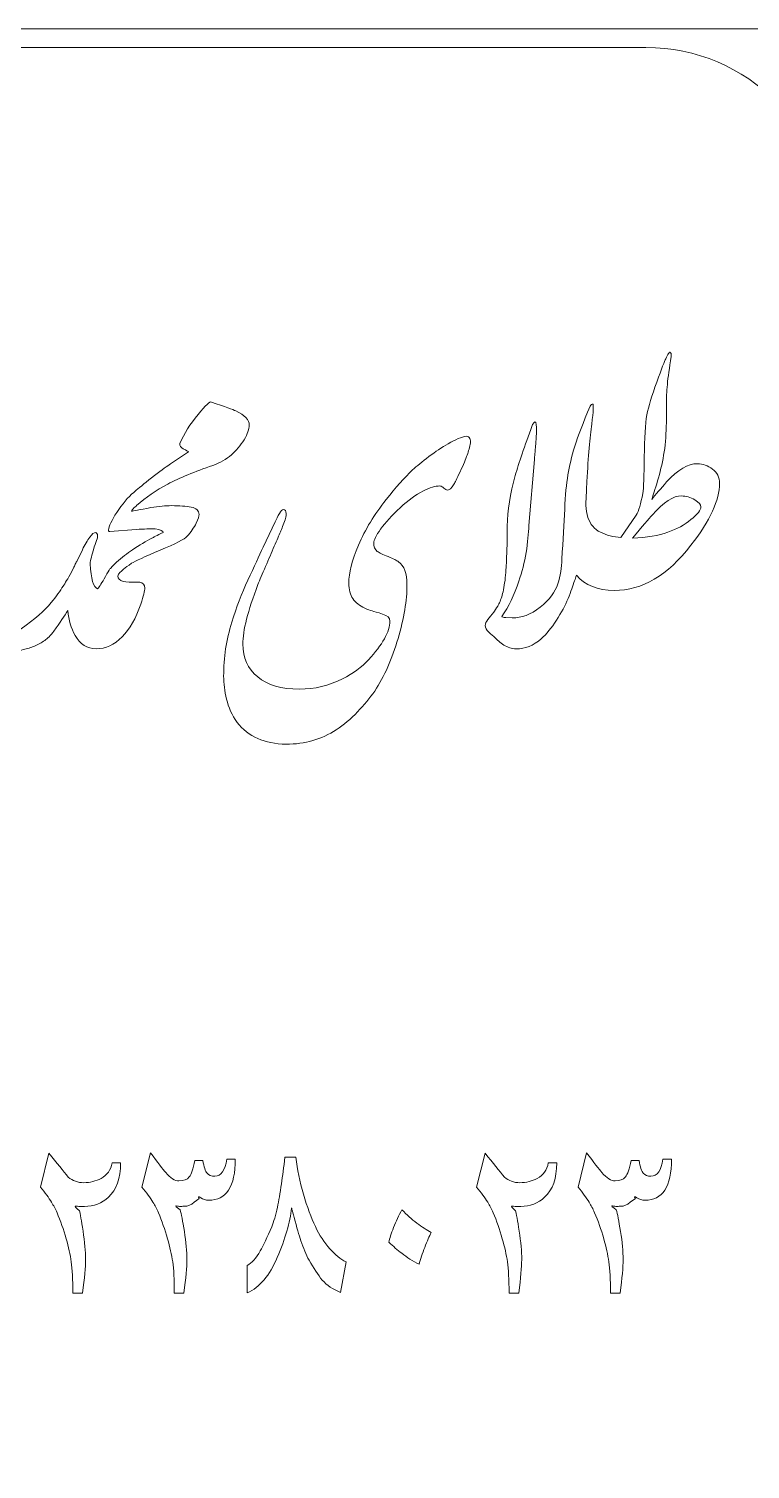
# Model space of a CAD drawing. Header units: millimetres. Extents: x 62 to 462, y 96 to 456.
# Drawn here: x 84.81 to 104.17, y 417.17 to 455.8 of the extents above; entities that cross this region are included whole.
import ezdxf

# ---------------------------------------------------------------- set-up
doc = ezdxf.new("R2010")
doc.units = ezdxf.units.MM
doc.header["$MEASUREMENT"] = 0
doc.layers.add('Layer 1', color=7, linetype='Continuous')

msp = doc.modelspace()

# ---------------------------------------------------------------- linework, layer by layer
at = {"layer": 'Layer 1', "color": 242, "lineweight": 18}
msp.add_lwpolyline([(62.3067, 95.8033), (462.3067, 95.8033), (462.3067, 455.8033), (62.3067, 455.8033), (62.3067, 95.8033)], close=True, dxfattribs=at)
at = {"layer": 'Layer 1', "color": 250, "lineweight": 18}
for points, knots in [([(71.7442, 455.3033), (71.7442, 455.3033), (101.3692, 455.3033), (101.3692, 455.3033), (104.0887, 455.3033), (106.3067, 453.0853), (106.3067, 450.3658), (106.3067, 450.3658), (106.3067, 420.7408), (106.3067, 420.7408), (106.3067, 418.0213), (104.0887, 415.8033), (101.3692, 415.8033), (101.3692, 415.8033), (71.7442, 415.8033), (71.7442, 415.8033), (69.0247, 415.8033), (66.8067, 418.0213), (66.8067, 420.7408), (66.8067, 420.7408), (66.8067, 450.3658), (66.8067, 450.3658), (66.8067, 453.0853), (69.0247, 455.3033), (71.7442, 455.3033)], [0, 0, 0, 0, 0.125, 0.125, 0.125, 0.25, 0.25, 0.25, 0.375, 0.375, 0.375, 0.5, 0.5, 0.5, 0.625, 0.625, 0.625, 0.75, 0.75, 0.75, 0.875, 0.875, 0.875, 1, 1, 1, 1]), ([(99.7545, 443.0187), (99.7646, 442.9086), (99.7848, 442.8024), (99.8145, 442.6993), (99.8749, 442.5135), (99.9863, 442.3788), (100.1489, 442.2998), (100.3115, 442.2209), (100.495, 442.1744), (100.6994, 442.1605), (100.6994, 442.1605), (101.1081, 442.7597), (101.1081, 442.7597), (101.1755, 442.8735), (101.2358, 443.0663), (101.2846, 443.338), (101.3078, 443.4866), (101.3218, 443.8164), (101.3264, 444.3204), (101.3311, 444.8267), (101.3519, 445.203), (101.3938, 445.4468), (101.4402, 445.6744), (101.5285, 445.967), (101.6585, 446.327), (101.7909, 446.6892), (101.8721, 446.8983), (101.9001, 446.9541), (101.9302, 447.0098), (101.9535, 447.0562), (101.9721, 447.0934), (101.9953, 447.1306), (102.0162, 447.1375), (102.0324, 447.1166), (102.051, 447.0957), (102.0556, 447.0608), (102.0463, 447.0098), (101.9975, 446.7055), (101.9628, 446.4593), (101.9442, 446.2666), (101.9279, 446.0738), (101.9186, 445.8904), (101.9209, 445.7162), (101.9233, 445.542), (101.9209, 445.3167), (101.9116, 445.0403), (101.9024, 444.764), (101.8745, 444.5085), (101.8281, 444.2763), (101.784, 444.0417), (101.7282, 443.8164), (101.6585, 443.5958), (101.5912, 443.3775), (101.5447, 443.2381), (101.5238, 443.1777), (101.633, 443.3148), (101.7654, 443.4704), (101.9256, 443.6492), (102.2275, 443.9767), (102.5038, 444.1392), (102.7478, 444.1392), (102.8964, 444.1392), (103.0334, 444.0904), (103.1565, 443.9952), (103.2819, 443.9047), (103.347, 443.7769), (103.347, 443.6074), (103.347, 443.1708), (103.0891, 442.6203), (102.5782, 441.9515), (101.9511, 441.1432), (101.266, 440.7392), (100.5228, 440.7392), (100.0752, 440.7392), (99.736, 440.8748), (99.5037, 441.148), (99.4869, 441.0936), (99.4705, 441.044), (99.4544, 440.9994), (99.4149, 440.8646), (99.3569, 440.7044), (99.2802, 440.5209), (99.206, 440.3374), (99.1014, 440.1423), (98.9691, 439.938), (98.8344, 439.7336), (98.6997, 439.5687), (98.5626, 439.441), (98.3513, 439.2575), (98.1261, 439.1692), (97.8892, 439.1739), (97.7684, 439.1785), (97.6569, 439.211), (97.5571, 439.2714), (97.4618, 439.3341), (97.3736, 439.413), (97.2923, 439.5037), (97.2179, 439.5618), (97.1738, 439.6012), (97.1552, 439.6175), (97.0925, 439.6779), (97.06, 439.7382), (97.06, 439.8009), (97.06, 439.8473), (97.0833, 439.9008), (97.1274, 439.9588), (97.1738, 440.0169), (97.2249, 440.0842), (97.2853, 440.1562), (97.3109, 440.1911), (97.348, 440.2469), (97.3921, 440.3189), (97.4386, 440.3909), (97.4781, 440.4883), (97.5129, 440.6091), (97.5454, 440.7276), (97.5756, 440.8855), (97.5965, 441.0806), (97.6151, 441.2757), (97.6267, 441.4452), (97.6313, 441.5846), (97.6313, 441.5846), (97.6452, 442.0073), (97.6452, 442.0073), (97.6499, 442.1513), (97.6499, 442.3045), (97.6452, 442.4624), (97.6545, 442.8806), (97.7265, 443.3334), (97.8636, 443.8234), (97.9588, 444.1555), (98.1098, 444.6015), (98.3188, 445.1635), (98.3327, 445.2007), (98.3467, 445.2239), (98.3606, 445.2378), (98.3722, 445.2517), (98.3838, 445.2586), (98.3931, 445.2586), (98.4257, 445.254), (98.4396, 445.1681), (98.4349, 445.0009), (98.4303, 444.9196), (98.421, 444.7872), (98.407, 444.6061), (98.3931, 444.4203), (98.3838, 444.3019), (98.3791, 444.2531), (98.3791, 444.2531), (98.2305, 442.4834), (98.2305, 442.4834), (98.2212, 442.2697), (98.1957, 442.0281), (98.1562, 441.7541), (98.1098, 441.4916), (98.0448, 441.2362), (97.9588, 440.9853), (97.8404, 440.6185), (97.6871, 440.3026), (97.5013, 440.0401), (97.5105, 440.0215), (97.5478, 440.0123), (97.6105, 440.0123), (97.6105, 440.0123), (97.7823, 440.0053), (97.7823, 440.0053), (98.0308, 439.9961), (98.2793, 440.0913), (98.5301, 440.2887), (98.7786, 440.4861), (98.9389, 440.6951), (99.0062, 440.9134), (99.0736, 441.1341), (99.1107, 441.3547), (99.1154, 441.5776), (99.1455, 442.0908), (99.1711, 442.5368), (99.1897, 442.9153), (99.2083, 443.2939), (99.2361, 443.6004), (99.2756, 443.8373), (99.3128, 444.072), (99.3755, 444.3297), (99.4614, 444.6061), (99.5474, 444.8824), (99.6844, 445.2401), (99.8702, 445.6814), (99.898, 445.7255), (99.9212, 445.7441), (99.9445, 445.7348), (99.9677, 445.7255), (99.9585, 445.549), (99.9143, 445.2007), (99.8702, 444.8546), (99.826, 444.3414), (99.7819, 443.6609), (99.7773, 443.4839), (99.7683, 443.2706), (99.7545, 443.0187)], [0, 0, 0, 0, 0.0151515, 0.0151515, 0.0151515, 0.030303, 0.030303, 0.030303, 0.0454545, 0.0454545, 0.0454545, 0.0606061, 0.0606061, 0.0606061, 0.0757576, 0.0757576, 0.0757576, 0.0909091, 0.0909091, 0.0909091, 0.1060606, 0.1060606, 0.1060606, 0.1212121, 0.1212121, 0.1212121, 0.1363636, 0.1363636, 0.1363636, 0.1515152, 0.1515152, 0.1515152, 0.1666667, 0.1666667, 0.1666667, 0.1818182, 0.1818182, 0.1818182, 0.1969697, 0.1969697, 0.1969697, 0.2121212, 0.2121212, 0.2121212, 0.2272727, 0.2272727, 0.2272727, 0.2424242, 0.2424242, 0.2424242, 0.2575758, 0.2575758, 0.2575758, 0.2727273, 0.2727273, 0.2727273, 0.2878788, 0.2878788, 0.2878788, 0.3030303, 0.3030303, 0.3030303, 0.3181818, 0.3181818, 0.3181818, 0.3333333, 0.3333333, 0.3333333, 0.3484848, 0.3484848, 0.3484848, 0.3636364, 0.3636364, 0.3636364, 0.3787879, 0.3787879, 0.3787879, 0.3939394, 0.3939394, 0.3939394, 0.4090909, 0.4090909, 0.4090909, 0.4242424, 0.4242424, 0.4242424, 0.4393939, 0.4393939, 0.4393939, 0.4545455, 0.4545455, 0.4545455, 0.469697, 0.469697, 0.469697, 0.4848485, 0.4848485, 0.4848485, 0.5, 0.5, 0.5, 0.5151515, 0.5151515, 0.5151515, 0.530303, 0.530303, 0.530303, 0.5454545, 0.5454545, 0.5454545, 0.5606061, 0.5606061, 0.5606061, 0.5757576, 0.5757576, 0.5757576, 0.5909091, 0.5909091, 0.5909091, 0.6060606, 0.6060606, 0.6060606, 0.6212121, 0.6212121, 0.6212121, 0.6363636, 0.6363636, 0.6363636, 0.6515152, 0.6515152, 0.6515152, 0.6666667, 0.6666667, 0.6666667, 0.6818182, 0.6818182, 0.6818182, 0.6969697, 0.6969697, 0.6969697, 0.7121212, 0.7121212, 0.7121212, 0.7272727, 0.7272727, 0.7272727, 0.7424242, 0.7424242, 0.7424242, 0.7575758, 0.7575758, 0.7575758, 0.7727273, 0.7727273, 0.7727273, 0.7878788, 0.7878788, 0.7878788, 0.8030303, 0.8030303, 0.8030303, 0.8181818, 0.8181818, 0.8181818, 0.8333333, 0.8333333, 0.8333333, 0.8484848, 0.8484848, 0.8484848, 0.8636364, 0.8636364, 0.8636364, 0.8787879, 0.8787879, 0.8787879, 0.8939394, 0.8939394, 0.8939394, 0.9090909, 0.9090909, 0.9090909, 0.9242424, 0.9242424, 0.9242424, 0.9393939, 0.9393939, 0.9393939, 0.9545455, 0.9545455, 0.9545455, 0.969697, 0.969697, 0.969697, 0.9848485, 0.9848485, 0.9848485, 1, 1, 1, 1]), ([(87.6912, 443.4262), (87.805, 443.5215), (87.9676, 443.6516), (88.1812, 443.8211), (88.3903, 443.979), (88.532, 444.0835), (88.6109, 444.1323), (88.6109, 444.1323), (89.0986, 444.4528), (89.0986, 444.4528), (89.0871, 444.4621), (89.0383, 444.4922), (88.957, 444.541), (88.8943, 444.5736), (88.8617, 444.6177), (88.8617, 444.6781), (88.9802, 444.9405), (89.1428, 445.2007), (89.3518, 445.4608), (89.5561, 445.7046), (89.6746, 445.8161), (89.7118, 445.7929), (90.0787, 445.6675), (90.2971, 445.5862), (90.3644, 445.556), (90.6059, 445.4421), (90.7267, 445.3121), (90.7267, 445.1681), (90.7267, 445.0683), (90.6802, 444.9382), (90.5897, 444.7803), (90.4898, 444.6247), (90.376, 444.4922), (90.2505, 444.3785), (90.1089, 444.2601), (89.944, 444.1648), (89.7535, 444.0928), (89.2589, 443.9256), (88.8548, 443.7584), (88.5389, 443.5912), (88.2281, 443.4289), (87.9487, 443.2374), (87.7032, 443.0146), (87.7032, 443.0146), (87.6935, 442.999), (87.6935, 442.999), (87.6425, 442.9687), (87.61, 442.9385), (87.5937, 442.9107), (87.5774, 442.8828), (87.5705, 442.8689), (87.5705, 442.8643), (87.61, 442.8735), (87.7818, 442.9038), (88.0814, 442.9595), (88.302, 442.9943), (88.4879, 443.0129), (88.6387, 443.0129), (88.8547, 443.0129), (89.0335, 442.999), (89.1682, 442.9734), (89.3099, 442.9455), (89.3797, 442.8806), (89.3797, 442.776), (89.3797, 442.7342), (89.3541, 442.6576), (89.3053, 442.5437), (89.2403, 442.4253), (89.159, 442.3068), (89.0591, 442.1908), (88.9918, 442.1118), (88.7502, 441.9886), (88.3345, 441.8168), (87.9211, 441.6426), (87.6657, 441.5265), (87.5705, 441.4662), (87.4752, 441.4034), (87.4032, 441.3523), (87.3521, 441.3129), (87.3247, 441.2767), (87.2947, 441.2497), (87.2623, 441.2327), (87.1914, 441.1513), (87.182, 441.0867), (87.236, 441.0388), (87.2894, 440.9877), (87.38, 440.9621), (87.5078, 440.9599), (87.6354, 440.9575), (87.7284, 440.9575), (87.7864, 440.9575), (87.877, 440.9482), (87.9235, 440.8948), (87.9235, 440.7996), (87.9235, 440.7322), (87.8863, 440.5883), (87.8143, 440.3723), (87.6866, 439.9914), (87.5217, 439.6987), (87.3173, 439.4944), (87.1037, 439.2807), (86.8714, 439.1739), (86.616, 439.1739), (86.3767, 439.1739), (86.1886, 439.2946), (86.0516, 439.5338), (85.9473, 439.7243), (85.8834, 439.9456), (85.862, 440.1972), (85.7696, 440.058), (85.6447, 439.8755), (85.4871, 439.6499), (85.3919, 439.5315), (85.3107, 439.4479), (85.241, 439.3991), (85.1504, 439.3341), (85.0598, 439.283), (84.9669, 439.2459), (84.8741, 439.2064), (84.7719, 439.1762), (84.6604, 439.1507), (84.5489, 439.1251), (84.4398, 439.0995), (84.3306, 439.0717), (84.3306, 439.0717), (83.8801, 438.9625), (83.8801, 438.9625), (83.6989, 438.9323), (83.5874, 438.9277), (83.5479, 438.9486), (83.5479, 439.0136), (83.6222, 439.0926), (83.7732, 439.1878), (83.9079, 439.2737), (84.0473, 439.362), (84.1866, 439.4503), (84.3283, 439.5385), (84.4676, 439.6245), (84.6093, 439.7104), (84.9669, 439.9612), (85.2363, 440.1957), (85.4129, 440.4117), (85.5476, 440.5813), (85.6544, 440.7276), (85.7311, 440.8553), (85.7821, 440.9273), (85.8565, 441.0527), (85.9563, 441.2293), (85.9563, 441.2293), (86.0222, 441.3641), (86.0222, 441.3641), (86.0379, 441.401), (86.0547, 441.4364), (86.0725, 441.4708), (86.0807, 441.4873), (86.089, 441.5032), (86.0976, 441.5187), (86.0976, 441.5187), (86.2489, 441.8285), (86.2489, 441.8285), (86.3163, 441.9678), (86.3837, 442.0816), (86.4464, 442.1675), (86.5044, 442.2535), (86.5602, 442.2953), (86.6089, 442.2906), (86.6554, 442.2674), (86.6693, 442.2233), (86.6507, 442.1536), (86.5997, 442.0049), (86.5694, 441.9074), (86.5555, 441.861), (86.504, 441.6896), (86.4703, 441.554), (86.4554, 441.456), (86.4783, 441.0452), (86.5453, 440.8225), (86.6577, 440.7857), (86.7065, 440.8367), (86.7785, 440.9459), (86.869, 441.1131), (86.9225, 441.213), (86.9643, 441.2803), (86.9898, 441.3175), (86.9966, 441.326), (87.0043, 441.3332), (87.0131, 441.3395), (87.054, 441.3897), (87.1045, 441.443), (87.1616, 441.4963), (87.3033, 441.6241), (87.4451, 441.7332), (87.5913, 441.8285), (87.7772, 441.9515), (87.956, 442.0584), (88.1278, 442.1489), (88.1417, 442.1582), (88.2393, 442.207), (88.4205, 442.2929), (88.4205, 442.337), (88.3484, 442.3695), (88.2022, 442.3882), (88.0768, 442.3928), (87.9048, 442.3882), (87.6935, 442.3742), (87.6935, 442.3742), (86.9852, 442.3185), (86.9852, 442.3185), (86.9527, 442.3185), (86.9434, 442.3463), (86.9573, 442.3997), (86.9852, 442.5182), (87.0735, 442.6901), (87.2267, 442.9107), (87.3757, 443.1307), (87.5292, 443.2987), (87.6872, 443.4169), (87.6872, 443.4169), (87.6912, 443.4262), (87.6912, 443.4262)], [0, 0, 0, 0, 0.0136986, 0.0136986, 0.0136986, 0.0273973, 0.0273973, 0.0273973, 0.0410959, 0.0410959, 0.0410959, 0.0547945, 0.0547945, 0.0547945, 0.0684932, 0.0684932, 0.0684932, 0.0821918, 0.0821918, 0.0821918, 0.0958904, 0.0958904, 0.0958904, 0.109589, 0.109589, 0.109589, 0.1232877, 0.1232877, 0.1232877, 0.1369863, 0.1369863, 0.1369863, 0.1506849, 0.1506849, 0.1506849, 0.1643836, 0.1643836, 0.1643836, 0.1780822, 0.1780822, 0.1780822, 0.1917808, 0.1917808, 0.1917808, 0.2054795, 0.2054795, 0.2054795, 0.2191781, 0.2191781, 0.2191781, 0.2328767, 0.2328767, 0.2328767, 0.2465753, 0.2465753, 0.2465753, 0.260274, 0.260274, 0.260274, 0.2739726, 0.2739726, 0.2739726, 0.2876712, 0.2876712, 0.2876712, 0.3013699, 0.3013699, 0.3013699, 0.3150685, 0.3150685, 0.3150685, 0.3287671, 0.3287671, 0.3287671, 0.3424658, 0.3424658, 0.3424658, 0.3561644, 0.3561644, 0.3561644, 0.369863, 0.369863, 0.369863, 0.3835616, 0.3835616, 0.3835616, 0.3972603, 0.3972603, 0.3972603, 0.4109589, 0.4109589, 0.4109589, 0.4246575, 0.4246575, 0.4246575, 0.4383562, 0.4383562, 0.4383562, 0.4520548, 0.4520548, 0.4520548, 0.4657534, 0.4657534, 0.4657534, 0.4794521, 0.4794521, 0.4794521, 0.4931507, 0.4931507, 0.4931507, 0.5068493, 0.5068493, 0.5068493, 0.5205479, 0.5205479, 0.5205479, 0.5342466, 0.5342466, 0.5342466, 0.5479452, 0.5479452, 0.5479452, 0.5616438, 0.5616438, 0.5616438, 0.5753425, 0.5753425, 0.5753425, 0.5890411, 0.5890411, 0.5890411, 0.6027397, 0.6027397, 0.6027397, 0.6164384, 0.6164384, 0.6164384, 0.630137, 0.630137, 0.630137, 0.6438356, 0.6438356, 0.6438356, 0.6575342, 0.6575342, 0.6575342, 0.6712329, 0.6712329, 0.6712329, 0.6849315, 0.6849315, 0.6849315, 0.6986301, 0.6986301, 0.6986301, 0.7123288, 0.7123288, 0.7123288, 0.7260274, 0.7260274, 0.7260274, 0.739726, 0.739726, 0.739726, 0.7534247, 0.7534247, 0.7534247, 0.7671233, 0.7671233, 0.7671233, 0.7808219, 0.7808219, 0.7808219, 0.7945205, 0.7945205, 0.7945205, 0.8082192, 0.8082192, 0.8082192, 0.8219178, 0.8219178, 0.8219178, 0.8356164, 0.8356164, 0.8356164, 0.8493151, 0.8493151, 0.8493151, 0.8630137, 0.8630137, 0.8630137, 0.8767123, 0.8767123, 0.8767123, 0.890411, 0.890411, 0.890411, 0.9041096, 0.9041096, 0.9041096, 0.9178082, 0.9178082, 0.9178082, 0.9315068, 0.9315068, 0.9315068, 0.9452055, 0.9452055, 0.9452055, 0.9589041, 0.9589041, 0.9589041, 0.9726027, 0.9726027, 0.9726027, 0.9863014, 0.9863014, 0.9863014, 1, 1, 1, 1]), ([(96.6582, 444.699), (96.6419, 444.5852), (96.6117, 444.4761), (96.5746, 444.3692), (96.5351, 444.2624), (96.4724, 444.1137), (96.3842, 443.9233), (96.2959, 443.7329), (96.2425, 443.6236), (96.2239, 443.5958), (96.1519, 443.482), (96.0869, 443.4262), (96.0334, 443.4262), (95.9917, 443.4542), (95.9568, 443.4797), (95.9243, 443.5052), (95.8918, 443.5308), (95.8639, 443.5424), (95.836, 443.5424), (95.7223, 443.5424), (95.5737, 443.496), (95.3878, 443.403), (95.1997, 443.3101), (94.9977, 443.1615), (94.7747, 442.9572), (94.5517, 442.7528), (94.3776, 442.5623), (94.2522, 442.3858), (94.129, 442.2093), (94.0663, 442.0862), (94.0663, 442.0189), (94.0663, 441.919), (94.0966, 441.84), (94.1615, 441.7866), (94.215, 441.7448), (94.3125, 441.6984), (94.4542, 441.645), (94.5936, 441.5892), (94.6888, 441.5451), (94.7329, 441.5079), (94.8839, 441.4034), (94.9582, 441.199), (94.9582, 440.8948), (94.9582, 440.4744), (94.8793, 439.9914), (94.719, 439.4503), (94.5611, 438.9068), (94.352, 438.4377), (94.0942, 438.0381), (93.9619, 437.8524), (93.8086, 437.6666), (93.632, 437.4808), (93.4556, 437.2927), (93.2651, 437.1348), (93.0608, 437.0024), (92.6705, 436.7446), (92.22, 436.6146), (91.7137, 436.6146), (91.1377, 436.6238), (90.6988, 436.8189), (90.3992, 437.1998), (90.2645, 437.3949), (90.1693, 437.6016), (90.1182, 437.8199), (90.0648, 438.0381), (90.0392, 438.2449), (90.0392, 438.44), (90.0392, 438.6885), (90.0578, 438.9323), (90.0926, 439.1715), (90.1298, 439.4084), (90.1856, 439.6477), (90.2622, 439.8892), (90.3806, 440.2794), (90.5223, 440.6556), (90.6919, 441.0179), (90.859, 441.3802), (90.9937, 441.6728), (91.0982, 441.8958), (91.0982, 441.8958), (91.4188, 442.5763), (91.4188, 442.5763), (91.4559, 442.6529), (91.4931, 442.7272), (91.5349, 442.8016), (91.5744, 442.8735), (91.6115, 442.9084), (91.644, 442.9084), (91.6881, 442.9084), (91.7137, 442.8735), (91.716, 442.8016), (91.7184, 442.7272), (91.7091, 442.6738), (91.6905, 442.6366), (91.6417, 442.5066), (91.5976, 442.3951), (91.5627, 442.3068), (91.5256, 442.2186), (91.4722, 442.0908), (91.3978, 441.9237), (91.3258, 441.7541), (91.2469, 441.573), (91.1633, 441.3779), (91.0796, 441.1828), (91.01, 441.0226), (90.9566, 440.8948), (90.6895, 440.1888), (90.5548, 439.657), (90.5548, 439.3039), (90.5548, 438.9323), (90.6872, 438.6374), (90.9542, 438.419), (91.219, 438.2008), (91.593, 438.0916), (92.0737, 438.0916), (92.4731, 438.0916), (92.8586, 438.1845), (93.2326, 438.3703), (93.509, 438.5119), (93.7412, 438.6815), (93.927, 438.8813), (94.1128, 439.0809), (94.2545, 439.2691), (94.352, 439.4433), (94.4496, 439.6175), (94.4984, 439.7754), (94.4984, 439.9147), (94.4984, 440.0007), (94.4333, 440.0657), (94.3032, 440.1052), (94.1732, 440.147), (94.0803, 440.1748), (94.0222, 440.1888), (93.9665, 440.2004), (93.9014, 440.226), (93.8272, 440.2631), (93.6878, 440.3304), (93.581, 440.4163), (93.5066, 440.5185), (93.4346, 440.6208), (93.3975, 440.7601), (93.3975, 440.9367), (93.3975, 441.2037), (93.4857, 441.5451), (93.6599, 441.9562), (93.8341, 442.3695), (94.0803, 442.776), (94.3984, 443.1754), (94.6585, 443.5006), (94.8954, 443.7677), (95.1068, 443.9698), (95.2206, 444.0742), (95.3669, 444.195), (95.5434, 444.3274), (95.7199, 444.4621), (95.8918, 444.5759), (96.0613, 444.6711), (96.2657, 444.7896), (96.426, 444.8569), (96.5444, 444.8755), (96.5932, 444.8755), (96.628, 444.8546), (96.6466, 444.8151), (96.6629, 444.7733), (96.6675, 444.7362), (96.6582, 444.699)], [0, 0, 0, 0, 0.0181818, 0.0181818, 0.0181818, 0.0363636, 0.0363636, 0.0363636, 0.0545455, 0.0545455, 0.0545455, 0.0727273, 0.0727273, 0.0727273, 0.0909091, 0.0909091, 0.0909091, 0.1090909, 0.1090909, 0.1090909, 0.1272727, 0.1272727, 0.1272727, 0.1454545, 0.1454545, 0.1454545, 0.1636364, 0.1636364, 0.1636364, 0.1818182, 0.1818182, 0.1818182, 0.2, 0.2, 0.2, 0.2181818, 0.2181818, 0.2181818, 0.2363636, 0.2363636, 0.2363636, 0.2545455, 0.2545455, 0.2545455, 0.2727273, 0.2727273, 0.2727273, 0.2909091, 0.2909091, 0.2909091, 0.3090909, 0.3090909, 0.3090909, 0.3272727, 0.3272727, 0.3272727, 0.3454545, 0.3454545, 0.3454545, 0.3636364, 0.3636364, 0.3636364, 0.3818182, 0.3818182, 0.3818182, 0.4, 0.4, 0.4, 0.4181818, 0.4181818, 0.4181818, 0.4363636, 0.4363636, 0.4363636, 0.4545455, 0.4545455, 0.4545455, 0.4727273, 0.4727273, 0.4727273, 0.4909091, 0.4909091, 0.4909091, 0.5090909, 0.5090909, 0.5090909, 0.5272727, 0.5272727, 0.5272727, 0.5454545, 0.5454545, 0.5454545, 0.5636364, 0.5636364, 0.5636364, 0.5818182, 0.5818182, 0.5818182, 0.6, 0.6, 0.6, 0.6181818, 0.6181818, 0.6181818, 0.6363636, 0.6363636, 0.6363636, 0.6545455, 0.6545455, 0.6545455, 0.6727273, 0.6727273, 0.6727273, 0.6909091, 0.6909091, 0.6909091, 0.7090909, 0.7090909, 0.7090909, 0.7272727, 0.7272727, 0.7272727, 0.7454545, 0.7454545, 0.7454545, 0.7636364, 0.7636364, 0.7636364, 0.7818182, 0.7818182, 0.7818182, 0.8, 0.8, 0.8, 0.8181818, 0.8181818, 0.8181818, 0.8363636, 0.8363636, 0.8363636, 0.8545455, 0.8545455, 0.8545455, 0.8727273, 0.8727273, 0.8727273, 0.8909091, 0.8909091, 0.8909091, 0.9090909, 0.9090909, 0.9090909, 0.9272727, 0.9272727, 0.9272727, 0.9454545, 0.9454545, 0.9454545, 0.9636364, 0.9636364, 0.9636364, 0.9818182, 0.9818182, 0.9818182, 1, 1, 1, 1]), ([(102.8429, 442.9803), (102.8429, 443.0384), (102.7895, 443.1011), (102.6804, 443.1708), (102.5619, 443.2381), (102.4435, 443.273), (102.3251, 443.273), (102.109, 443.2823), (101.8443, 443.1103), (101.5378, 442.7621), (101.4448, 442.6668), (101.2706, 442.4601), (101.0129, 442.1419), (101.3938, 442.1605), (101.7073, 442.2139), (101.9558, 442.2998), (102.202, 442.3858), (102.411, 442.4996), (102.5782, 442.6389), (102.7547, 442.7806), (102.8429, 442.8944), (102.8429, 442.9803)], [0, 0, 0, 0, 0.1428571, 0.1428571, 0.1428571, 0.2857143, 0.2857143, 0.2857143, 0.4285714, 0.4285714, 0.4285714, 0.5714286, 0.5714286, 0.5714286, 0.7142857, 0.7142857, 0.7142857, 0.8571429, 0.8571429, 0.8571429, 1, 1, 1, 1])]:
    msp.add_open_spline(points, degree=3, knots=knots, dxfattribs=at)
at = {"layer": 'Layer 1', "color": 250, "lineweight": 9}
for points, knots in [([(86.2858, 424.8537), (86.4565, 424.8537), (86.6109, 424.8932), (86.7514, 424.9698), (86.9128, 425.0581), (87.0115, 425.1962), (87.0474, 425.3843), (87.0474, 425.3843), (87.2727, 425.3843), (87.2727, 425.3843), (87.2727, 424.9675), (87.1647, 424.6598), (86.9488, 424.4625), (86.7723, 424.2999), (86.5575, 424.2175), (86.3067, 424.2175), (86.3067, 424.2175), (86.2556, 424.2175), (86.2556, 424.2175), (86.1825, 424.2175), (86.1233, 424.2198), (86.0768, 424.2244), (86.0304, 424.2291), (86.0606, 424.1884), (86.1674, 424.1025), (86.1894, 424.0236), (86.2231, 423.8401), (86.2672, 423.5534), (86.3113, 423.2666), (86.3334, 423.01), (86.3334, 422.7859), (86.3334, 422.5978), (86.3067, 422.2994), (86.2521, 421.8919), (86.2521, 421.8919), (85.9932, 421.8919), (85.9932, 421.8919), (85.9932, 422.2541), (85.9793, 422.5328), (85.9514, 422.7267), (85.9224, 422.9206), (85.8771, 423.1284), (85.8133, 423.3502), (85.7424, 423.5952), (85.6612, 423.8285), (85.5683, 424.048), (85.523, 424.1501), (85.4742, 424.243), (85.422, 424.3266), (85.3477, 424.452), (85.2478, 424.5867), (85.1224, 424.7318), (85.1224, 424.7318), (85.35, 425.6467), (85.35, 425.6467), (85.5636, 425.3832), (85.7366, 425.1684), (85.8713, 425), (85.9886, 424.9025), (86.1267, 424.8537), (86.2858, 424.8537)], [0, 0, 0, 0, 0.05, 0.05, 0.05, 0.1, 0.1, 0.1, 0.15, 0.15, 0.15, 0.2, 0.2, 0.2, 0.25, 0.25, 0.25, 0.3, 0.3, 0.3, 0.35, 0.35, 0.35, 0.4, 0.4, 0.4, 0.45, 0.45, 0.45, 0.5, 0.5, 0.5, 0.55, 0.55, 0.55, 0.6, 0.6, 0.6, 0.65, 0.65, 0.65, 0.7, 0.7, 0.7, 0.75, 0.75, 0.75, 0.8, 0.8, 0.8, 0.85, 0.85, 0.85, 0.9, 0.9, 0.9, 0.95, 0.95, 0.95, 1, 1, 1, 1]), ([(89.8003, 425.0279), (89.9698, 425.0279), (90.0777, 425.1811), (90.123, 425.4865), (90.123, 425.4865), (90.3518, 425.4865), (90.3518, 425.4865), (90.3518, 424.7492), (90.1126, 424.3812), (89.6365, 424.3812), (89.5622, 424.3812), (89.4914, 424.4044), (89.4241, 424.4508), (89.3579, 424.4973), (89.3428, 424.488), (89.3823, 424.4218), (89.3846, 424.4334), (89.3393, 424.4021), (89.2453, 424.3266), (89.1617, 424.2569), (89.0769, 424.221), (88.991, 424.221), (88.9794, 424.221), (88.9655, 424.221), (88.948, 424.2198), (88.9306, 424.2186), (88.9109, 424.2175), (88.8888, 424.2175), (88.8482, 424.2175), (88.8076, 424.2221), (88.7681, 424.2302), (88.7286, 424.2384), (88.7623, 424.2035), (88.8714, 424.1257), (88.9016, 424.0224), (88.9388, 423.8285), (88.9852, 423.5441), (89.0316, 423.2608), (89.0549, 423.0077), (89.0549, 422.7859), (89.0549, 422.5978), (89.0282, 422.2994), (88.9736, 421.8919), (88.9736, 421.8919), (88.7147, 421.8919), (88.7147, 421.8919), (88.7147, 422.2541), (88.7007, 422.5328), (88.6729, 422.7267), (88.6438, 422.9206), (88.5986, 423.1284), (88.5347, 423.3502), (88.465, 423.5952), (88.3826, 423.8285), (88.2897, 424.048), (88.2444, 424.1501), (88.1957, 424.243), (88.1434, 424.3266), (88.0691, 424.452), (87.9693, 424.5867), (87.8439, 424.7318), (87.8439, 424.7318), (88.0761, 425.6572), (88.0761, 425.6572), (88.2735, 425.3936), (88.4093, 425.2171), (88.4836, 425.1266), (88.6137, 424.9768), (88.7321, 424.9013), (88.8412, 424.9013), (88.9655, 424.9013), (89.0572, 424.9373), (89.1164, 425.007), (89.1733, 425.0755), (89.2244, 425.2241), (89.2697, 425.4528), (89.2697, 425.4528), (89.481, 425.4528), (89.481, 425.4528), (89.5123, 425.2717), (89.5506, 425.1556), (89.5959, 425.1045), (89.6412, 425.0534), (89.7097, 425.0279), (89.8003, 425.0279)], [0, 0, 0, 0, 0.0357143, 0.0357143, 0.0357143, 0.0714286, 0.0714286, 0.0714286, 0.1071429, 0.1071429, 0.1071429, 0.1428571, 0.1428571, 0.1428571, 0.1785714, 0.1785714, 0.1785714, 0.2142857, 0.2142857, 0.2142857, 0.25, 0.25, 0.25, 0.2857143, 0.2857143, 0.2857143, 0.3214286, 0.3214286, 0.3214286, 0.3571429, 0.3571429, 0.3571429, 0.3928571, 0.3928571, 0.3928571, 0.4285714, 0.4285714, 0.4285714, 0.4642857, 0.4642857, 0.4642857, 0.5, 0.5, 0.5, 0.5357143, 0.5357143, 0.5357143, 0.5714286, 0.5714286, 0.5714286, 0.6071429, 0.6071429, 0.6071429, 0.6428571, 0.6428571, 0.6428571, 0.6785714, 0.6785714, 0.6785714, 0.7142857, 0.7142857, 0.7142857, 0.75, 0.75, 0.75, 0.7857143, 0.7857143, 0.7857143, 0.8214286, 0.8214286, 0.8214286, 0.8571429, 0.8571429, 0.8571429, 0.8928571, 0.8928571, 0.8928571, 0.9285714, 0.9285714, 0.9285714, 0.9642857, 0.9642857, 0.9642857, 1, 1, 1, 1]), ([(90.6745, 422.6292), (90.7952, 422.6977), (90.9102, 422.8289), (91.0216, 423.0239), (91.1075, 423.1714), (91.2097, 423.3873), (91.3281, 423.6706), (91.385, 423.8041), (91.4373, 423.9806), (91.4849, 424.2012), (91.5162, 424.358), (91.5511, 424.5658), (91.5894, 424.827), (91.6196, 425.0314), (91.6509, 425.2682), (91.6846, 425.5376), (91.6846, 425.5376), (91.9737, 425.5376), (91.9737, 425.5376), (92.0155, 425.2113), (92.084, 424.8793), (92.1815, 424.5426), (92.279, 424.2059), (92.3859, 423.9179), (92.502, 423.6776), (92.6099, 423.4477), (92.74, 423.248), (92.8898, 423.0785), (93.0233, 422.9217), (93.1684, 422.8068), (93.3252, 422.7313), (93.3252, 422.7313), (93.1754, 421.9116), (93.1754, 421.9116), (92.9687, 421.9929), (92.8062, 422.1032), (92.6866, 422.2414), (92.5681, 422.3795), (92.4497, 422.5583), (92.3313, 422.7754), (92.25, 422.9275), (92.1757, 423.1005), (92.1107, 423.2933), (92.0608, 423.4431), (92.0004, 423.6509), (91.9296, 423.9191), (91.8762, 424.1188), (91.8529, 424.2024), (91.8622, 424.1699), (91.8216, 423.7937), (91.6927, 423.3525), (91.4779, 422.8474), (91.2736, 422.3691), (91.0065, 422.0521), (90.6745, 421.8977), (90.6745, 421.8977), (90.6745, 422.6292), (90.6745, 422.6292)], [0, 0, 0, 0, 0.0526316, 0.0526316, 0.0526316, 0.1052632, 0.1052632, 0.1052632, 0.1578947, 0.1578947, 0.1578947, 0.2105263, 0.2105263, 0.2105263, 0.2631579, 0.2631579, 0.2631579, 0.3157895, 0.3157895, 0.3157895, 0.3684211, 0.3684211, 0.3684211, 0.4210526, 0.4210526, 0.4210526, 0.4736842, 0.4736842, 0.4736842, 0.5263158, 0.5263158, 0.5263158, 0.5789474, 0.5789474, 0.5789474, 0.6315789, 0.6315789, 0.6315789, 0.6842105, 0.6842105, 0.6842105, 0.7368421, 0.7368421, 0.7368421, 0.7894737, 0.7894737, 0.7894737, 0.8421053, 0.8421053, 0.8421053, 0.8947368, 0.8947368, 0.8947368, 0.9473684, 0.9473684, 0.9473684, 1, 1, 1, 1]), ([(97.989, 424.8537), (98.1597, 424.8537), (98.3141, 424.8932), (98.4546, 424.9698), (98.616, 425.0581), (98.7147, 425.1962), (98.7506, 425.3843), (98.7506, 425.3843), (98.9759, 425.3843), (98.9759, 425.3843), (98.9759, 424.9675), (98.8679, 424.6598), (98.652, 424.4625), (98.4755, 424.2999), (98.2607, 424.2175), (98.0099, 424.2175), (98.0099, 424.2175), (97.9588, 424.2175), (97.9588, 424.2175), (97.8857, 424.2175), (97.8265, 424.2198), (97.78, 424.2244), (97.7336, 424.2291), (97.7638, 424.1884), (97.8706, 424.1025), (97.8926, 424.0236), (97.9263, 423.8401), (97.9704, 423.5534), (98.0145, 423.2666), (98.0366, 423.01), (98.0366, 422.7859), (98.0366, 422.5978), (98.0099, 422.2994), (97.9553, 421.8919), (97.9553, 421.8919), (97.6964, 421.8919), (97.6964, 421.8919), (97.6964, 422.2541), (97.6825, 422.5328), (97.6546, 422.7267), (97.6256, 422.9206), (97.5803, 423.1284), (97.5165, 423.3502), (97.4456, 423.5952), (97.3644, 423.8285), (97.2715, 424.048), (97.2262, 424.1501), (97.1774, 424.243), (97.1252, 424.3266), (97.0509, 424.452), (96.951, 424.5867), (96.8256, 424.7318), (96.8256, 424.7318), (97.0532, 425.6467), (97.0532, 425.6467), (97.2668, 425.3832), (97.4398, 425.1684), (97.5745, 425), (97.6918, 424.9025), (97.8299, 424.8537), (97.989, 424.8537)], [0, 0, 0, 0, 0.05, 0.05, 0.05, 0.1, 0.1, 0.1, 0.15, 0.15, 0.15, 0.2, 0.2, 0.2, 0.25, 0.25, 0.25, 0.3, 0.3, 0.3, 0.35, 0.35, 0.35, 0.4, 0.4, 0.4, 0.45, 0.45, 0.45, 0.5, 0.5, 0.5, 0.55, 0.55, 0.55, 0.6, 0.6, 0.6, 0.65, 0.65, 0.65, 0.7, 0.7, 0.7, 0.75, 0.75, 0.75, 0.8, 0.8, 0.8, 0.85, 0.85, 0.85, 0.9, 0.9, 0.9, 0.95, 0.95, 0.95, 1, 1, 1, 1]), ([(101.5035, 425.0279), (101.673, 425.0279), (101.7809, 425.1811), (101.8262, 425.4865), (101.8262, 425.4865), (102.055, 425.4865), (102.055, 425.4865), (102.055, 424.7492), (101.8158, 424.3812), (101.3397, 424.3812), (101.2654, 424.3812), (101.1946, 424.4044), (101.1273, 424.4508), (101.0611, 424.4973), (101.046, 424.488), (101.0855, 424.4218), (101.0878, 424.4334), (101.0425, 424.4021), (100.9485, 424.3266), (100.8649, 424.2569), (100.7801, 424.221), (100.6942, 424.221), (100.6826, 424.221), (100.6687, 424.221), (100.6512, 424.2198), (100.6338, 424.2186), (100.6141, 424.2175), (100.592, 424.2175), (100.5514, 424.2175), (100.5108, 424.2221), (100.4713, 424.2302), (100.4318, 424.2384), (100.4655, 424.2035), (100.5746, 424.1257), (100.6048, 424.0224), (100.642, 423.8285), (100.6884, 423.5441), (100.7348, 423.2608), (100.7581, 423.0077), (100.7581, 422.7859), (100.7581, 422.5978), (100.7314, 422.2994), (100.6768, 421.8919), (100.6768, 421.8919), (100.4179, 421.8919), (100.4179, 421.8919), (100.4179, 422.2541), (100.4039, 422.5328), (100.3761, 422.7267), (100.347, 422.9206), (100.3018, 423.1284), (100.2379, 423.3502), (100.1682, 423.5952), (100.0858, 423.8285), (99.9929, 424.048), (99.9476, 424.1501), (99.8989, 424.243), (99.8466, 424.3266), (99.7723, 424.452), (99.6725, 424.5867), (99.5471, 424.7318), (99.5471, 424.7318), (99.7793, 425.6572), (99.7793, 425.6572), (99.9767, 425.3936), (100.1125, 425.2171), (100.1868, 425.1266), (100.3169, 424.9768), (100.4353, 424.9013), (100.5444, 424.9013), (100.6687, 424.9013), (100.7604, 424.9373), (100.8196, 425.007), (100.8765, 425.0755), (100.9276, 425.2241), (100.9729, 425.4528), (100.9729, 425.4528), (101.1842, 425.4528), (101.1842, 425.4528), (101.2155, 425.2717), (101.2538, 425.1556), (101.2991, 425.1045), (101.3444, 425.0534), (101.4129, 425.0279), (101.5035, 425.0279)], [0, 0, 0, 0, 0.0357143, 0.0357143, 0.0357143, 0.0714286, 0.0714286, 0.0714286, 0.1071429, 0.1071429, 0.1071429, 0.1428571, 0.1428571, 0.1428571, 0.1785714, 0.1785714, 0.1785714, 0.2142857, 0.2142857, 0.2142857, 0.25, 0.25, 0.25, 0.2857143, 0.2857143, 0.2857143, 0.3214286, 0.3214286, 0.3214286, 0.3571429, 0.3571429, 0.3571429, 0.3928571, 0.3928571, 0.3928571, 0.4285714, 0.4285714, 0.4285714, 0.4642857, 0.4642857, 0.4642857, 0.5, 0.5, 0.5, 0.5357143, 0.5357143, 0.5357143, 0.5714286, 0.5714286, 0.5714286, 0.6071429, 0.6071429, 0.6071429, 0.6428571, 0.6428571, 0.6428571, 0.6785714, 0.6785714, 0.6785714, 0.7142857, 0.7142857, 0.7142857, 0.75, 0.75, 0.75, 0.7857143, 0.7857143, 0.7857143, 0.8214286, 0.8214286, 0.8214286, 0.8571429, 0.8571429, 0.8571429, 0.8928571, 0.8928571, 0.8928571, 0.9285714, 0.9285714, 0.9285714, 0.9642857, 0.9642857, 0.9642857, 1, 1, 1, 1]), ([(95.2815, 422.664), (95.1108, 422.7522), (94.9564, 422.8509), (94.8182, 422.9601), (94.7033, 423.0483), (94.5872, 423.1481), (94.4711, 423.2584), (94.4943, 423.356), (94.5361, 423.4872), (94.5988, 423.652), (94.6615, 423.8157), (94.7358, 423.9748), (94.8217, 424.1257), (94.9506, 423.9922), (95.0841, 423.8738), (95.2211, 423.7705), (95.3593, 423.6671), (95.4881, 423.5835), (95.6112, 423.5174), (95.5566, 423.4198), (95.4986, 423.2875), (95.4359, 423.1191), (95.3732, 422.9519), (95.3221, 422.7998), (95.2815, 422.664)], [0, 0, 0, 0, 0.125, 0.125, 0.125, 0.25, 0.25, 0.25, 0.375, 0.375, 0.375, 0.5, 0.5, 0.5, 0.625, 0.625, 0.625, 0.75, 0.75, 0.75, 0.875, 0.875, 0.875, 1, 1, 1, 1])]:
    msp.add_open_spline(points, degree=3, knots=knots, dxfattribs=at)

doc.saveas('drawing.dxf')
